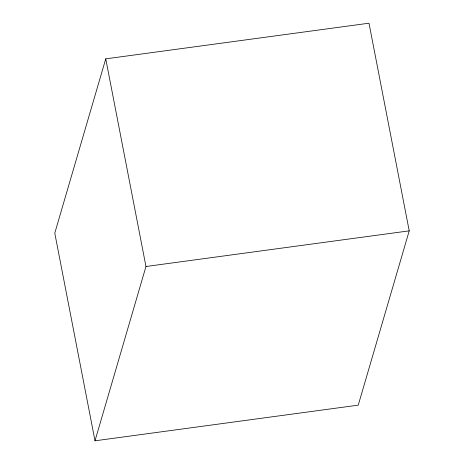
<?xml version="1.0" encoding="UTF-8"?>
<svg xmlns="http://www.w3.org/2000/svg" width="464" height="464" viewBox="0 0 464 464"><rect width="100%" height="100%" fill="white"/><g stroke="black" fill="none" stroke-linecap="round" stroke-linejoin="round"><path stroke-width="0.7" d="M105.751 58.847L54.781 233.148L95.004 440.8L358.249 405.153L409.219 230.852L368.996 23.2L105.751 58.847L145.969 266.498L95.004 440.8M145.969 266.498L409.219 230.852"/></g></svg>
